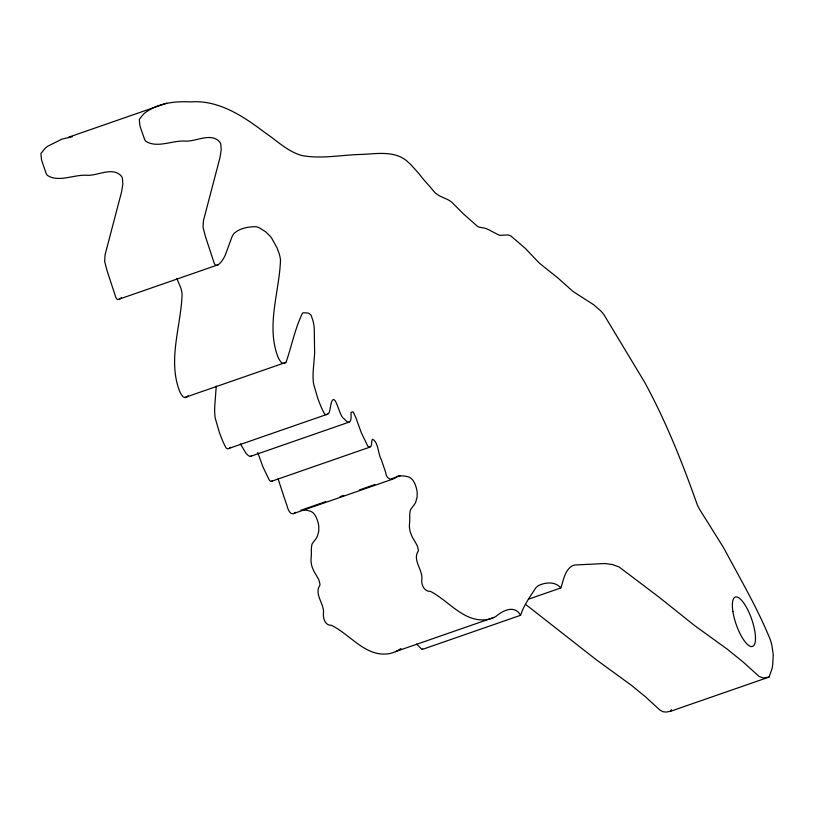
<?xml version="1.0" encoding="UTF-8"?>
<svg xmlns="http://www.w3.org/2000/svg" width="814" height="814" viewBox="0 0 814 814"><rect width="100%" height="100%" fill="white"/><g stroke="black" fill="none" stroke-linecap="round" stroke-linejoin="round"><path stroke-width="1.22" d="M216.27 386.08L215.069 401.933A185.012 57.906 70.8 0 0 214.815 405.555L214.682 408.709A69.546 21.764 70.8 0 0 214.652 411.619L214.957 416.188A14.337 4.487 70.8 0 0 215.435 418.874L219.261 432.061A30.942 9.687 70.8 0 0 220.329 435.032L222.273 439.926A97.181 30.413 70.8 0 0 223.362 442.511L225.682 447.262A5.149 1.608 70.8 0 0 226.424 448.209L227.635 448.84L229.049 448.443A50.519 15.812 70.8 0 0 229.66 448.026L230.454 447.222M560.805 587.952C563.532 580.474 564.59 570.614 571.927 566.015A115.842 36.254 70.8 0 1 575.193 564.977L604.924 563.532L612.464 564.55L619.108 566.982L658.841 597.008L694.444 625.437L727.716 649.511L743.528 662.372L759.218 676.536L763.308 677.94L769.088 677.065L771.957 668.915A65.507 20.503 70.8 0 0 772.72 664.468L773.259 654.68L771.977 645.858A29.528 9.239 70.8 0 0 770.461 640.058C757.875 608.994 740.791 579.873 725.009 550.305A79.518 24.888 70.8 0 0 722.618 546.153L699.643 509.422A25.763 8.059 70.8 0 1 697.293 504.802C682.763 463.746 666.686 423.158 645.99 384.747A30.332 9.493 70.8 0 0 644.454 381.919L604.11 314.957A41.494 12.993 70.8 0 0 601.159 311.274L593.64 304.69L572.822 291.341L558.119 278.134L540.628 264.174A95.167 29.792 70.8 0 1 537.718 261.457L525.172 248.25L510.754 235.857L508.17 234.961L499.562 235.338L491.931 231.471A137.698 43.101 70.8 0 0 489.214 229.975A140.252 43.895 70.8 0 0 486.68 228.846L485.175 228.317A84.554 26.465 70.8 0 0 483.323 227.889L479.507 227.238A62.475 19.556 70.8 0 1 477.543 226.384L463.481 213.94L451.739 202.177A80.545 25.203 70.8 0 0 447.435 199.461L439.641 195.981L435.571 193.193A26.943 8.435 70.8 0 1 434.269 191.88L430.677 187.566A96.835 30.311 70.8 0 0 428.897 185.511L424.725 180.84A87.658 27.442 70.8 0 1 422.792 178.541L420.014 175.051A95.574 29.915 70.8 0 0 418.477 173.168L411.06 164.835A55.617 17.409 70.8 0 0 408.73 162.729C396.123 149.929 376.943 153.877 360.836 154.436C341.31 154.925 321.54 159.147 302.116 155.596C287.739 151.74 277.004 140.669 264.926 132.611C243.345 116.26 218.701 99.674 190.293 101.903C174.827 101.068 158.842 103.063 145.899 112.179A183.923 57.57 70.8 0 0 143.488 114.194L139.306 119.312L139.815 125.122A15.588 4.874 70.8 0 0 140.405 127.208A14.764 4.619 70.8 0 0 140.771 128.358L144.597 139.408A4.752 1.486 70.8 0 0 145.502 141.005C156.583 148.728 172.436 140.252 184.941 141.087C196.011 141.941 211.223 131.858 219.933 142.216A2.859 0.895 70.8 0 1 220.838 144.454L221.205 149.868L219.983 157.631L203.48 220.482L203.012 227.126L205.27 235.958A57.224 17.908 70.8 0 0 206.308 239.204L214.367 263.695L215.863 265.445L218.101 264.784A90.608 28.358 70.8 0 0 219.2 263.96L220.828 262.301A159.402 49.888 70.8 0 0 224.125 257.387A139.235 43.58 70.8 0 0 225.509 254.487L232.163 236.386A85.694 26.821 70.8 0 1 234.167 233.384C239.733 228.134 248.28 226.811 255.647 226.689A86.294 27.004 70.8 0 1 259.839 228.093L265.69 231.837L270.35 236.386A17.287 5.413 70.8 0 1 271.978 238.726L277.147 248.046L279.355 254.233A16.138 5.047 70.8 0 1 280.067 257.295A14.815 4.64 70.8 0 1 280.494 260.093C279.365 292.175 265.863 325.814 278.093 357.305A13.95 4.365 70.8 0 0 279.456 359.941L281.4 362.627L282.855 363.319A49.074 15.364 70.8 0 0 283.791 363.329L285.144 362.922A27.778 8.689 70.8 0 0 286.121 362.067C291.697 346.011 294.953 328.663 302.442 313.268A19.414 6.074 70.8 0 1 303.795 312.759L307.519 313.034A21.398 6.695 70.8 0 1 308.638 313.207L310.714 314.774A3.297 1.028 70.8 0 1 311.335 315.852L312.8 320.156A19.587 6.136 70.8 0 1 313.543 323.189L313.685 323.941A16.066 5.026 70.8 0 1 314.245 328.246L314.631 353.388L313.451 367.765A185.012 57.906 70.8 0 0 313.197 371.388L313.054 374.542A69.546 21.764 70.8 0 0 313.034 377.452L313.329 382.02A14.337 4.487 70.8 0 0 313.807 384.707L317.643 397.893A30.942 9.687 70.8 0 0 318.712 400.875L320.655 405.759A97.181 30.413 70.8 0 0 321.744 408.343L324.053 413.095A5.149 1.608 70.8 0 0 324.806 414.041L326.017 414.672L327.432 414.275A50.519 15.812 70.8 0 0 328.042 413.868L328.948 412.881A14.835 4.64 70.8 0 0 329.324 412.077L329.701 410.663A83.639 26.18 70.8 0 0 330.209 408.252A53.673 16.799 70.8 0 0 330.342 407.346L331.359 402.554A62.363 19.516 70.8 0 1 332.285 400.478C336.141 394.77 339.499 417.348 344.129 418.711A20.106 6.288 70.8 0 0 345.96 420.726A21.011 6.573 70.8 0 0 346.744 421.387L347.771 422.008A14.052 4.396 70.8 0 0 348.931 422.181L349.664 421.805A19.414 6.074 70.8 0 0 350.722 420.055L351.109 417.857A11.457 3.582 70.8 0 0 351.099 416.28L351.027 412.464L352.798 411.782A3.276 1.028 70.8 0 1 353.469 412.525L355.759 417.44A26.547 8.313 70.8 0 1 357.153 421.265L361.396 432.916L367.684 445.919A6.39 2.004 70.8 0 0 368.569 446.825L370.156 447.079A13.502 4.223 70.8 0 0 370.767 446.51L371.082 445.919A17.613 5.515 70.8 0 0 371.51 444.454L371.754 441.524A10.918 3.419 70.8 0 1 371.906 440.578A12.607 3.948 70.8 0 1 372.558 439.214C378.561 442.185 377.94 454.253 381.512 460.124A125.315 39.225 70.8 0 1 382.438 462.922L384.778 469.79A66.127 20.696 70.8 0 1 385.602 472.13C386.202 479.548 392.317 481.359 397.263 476.404A91.768 28.724 70.8 0 1 399.328 475.875L403.581 475.946A252.482 79.019 70.8 0 1 406.949 476.526C412.484 477.238 414.937 483.078 416.28 487.79A11.854 3.704 70.8 0 1 416.849 490.16A11.009 3.449 70.8 0 1 417.195 492.358L417.094 497.252L415.771 501.963A68.295 21.378 70.8 0 1 414.204 504.782A62.77 19.648 70.8 0 1 413.481 505.657L410.592 509.564A31.97 10.002 70.8 0 0 409.961 512.271L409.869 512.983A26.516 8.303 70.8 0 0 409.737 515.048L409.778 518.162A28.856 9.025 70.8 0 1 409.757 519.81L409.391 526.027A15.364 4.813 70.8 0 0 409.483 527.716L409.971 530.86A6.95 2.177 70.8 0 0 410.49 532.743L411.65 535.693A14.469 4.528 70.8 0 0 413.899 539.835A13.187 4.131 70.8 0 0 414.468 540.659L417.165 545.573A8.883 2.778 70.8 0 1 417.816 547.659L418.223 549.531A5.332 1.669 70.8 0 1 418.335 550.986C411.996 560.144 423.27 569.881 421.794 579.782C421.214 585.134 424.44 591.778 430.514 591.402C449.043 600.986 464.316 623.148 487.413 619.515A308.18 96.459 70.8 0 0 495.797 616.513C503.011 610.327 514.59 604.639 520.594 615.282C523.667 605.484 530.077 596.652 535.724 587.983A96.927 30.342 70.8 0 1 538.695 585.449C545.685 582.193 555.382 581.338 560.805 587.952L528.408 599.206M526.098 604.771L596.072 659.594L631.806 685.602L645.156 696.54L659.808 709.961L662.83 711.701L666.127 712.087L670.716 711.233L671.377 709.645M422.72 648.931L421.866 649.307L416.565 644.057M188.044 395.797L187.739 396.235A27.778 8.689 70.8 0 1 186.762 397.09L185.409 397.486A49.074 15.364 70.8 0 1 184.473 397.486L183.018 396.794L181.074 394.108A13.95 4.365 70.8 0 1 179.711 391.473C167.44 359.981 181.003 326.343 182.112 294.251A14.815 4.64 70.8 0 0 181.685 291.453A16.138 5.047 70.8 0 0 180.973 288.4L176.892 278.592M121.612 297.385L120.828 298.117A90.608 28.358 70.8 0 1 119.729 298.952L117.481 299.613L115.985 297.863L107.926 273.372A57.224 17.908 70.8 0 1 106.899 270.116L104.63 261.294L105.108 254.65L121.601 191.799L122.833 184.035L122.456 178.622A2.859 0.895 70.8 0 0 121.561 176.384C112.841 166.015 97.588 176.211 86.559 175.254C74.054 174.42 58.201 182.885 47.12 175.173A4.752 1.486 70.8 0 1 46.215 173.565L42.389 162.525A14.764 4.619 70.8 0 1 42.023 161.376A15.588 4.874 70.8 0 1 41.443 159.29L40.924 153.47L45.116 148.362A183.923 57.57 70.8 0 1 47.517 146.337L61.956 139.113L72.436 136.711M295.665 512.362C291.178 516.727 288.003 510.185 287.23 506.288A66.127 20.696 70.8 0 0 286.396 503.958L284.055 497.089A125.315 39.225 70.8 0 0 283.14 494.291L278.083 478.805M401.007 648.555L397.415 650.681A308.18 96.459 70.8 0 1 389.031 653.683C365.557 657.417 350.396 634.442 331.318 625.274C325.539 625.732 322.975 618.742 323.412 613.939C324.888 604.049 313.614 594.312 319.953 585.144A5.332 1.669 70.8 0 0 319.841 583.689L319.434 581.817A8.883 2.778 70.8 0 0 318.783 579.731L316.086 574.826A13.187 4.131 70.8 0 1 315.517 573.992A14.469 4.528 70.8 0 1 313.278 569.851L312.108 566.91A6.95 2.177 70.8 0 1 311.589 565.028L311.101 561.884A15.364 4.813 70.8 0 1 311.009 560.195L311.386 553.978A28.856 9.025 70.8 0 0 311.396 552.33L311.365 549.216A26.516 8.303 70.8 0 1 311.487 547.14L311.579 546.438A31.97 10.002 70.8 0 1 312.21 543.732L315.11 539.824A62.77 19.648 70.8 0 0 315.832 538.949A68.295 21.378 70.8 0 0 317.399 536.121L318.722 531.42L318.813 526.526A11.009 3.449 70.8 0 0 318.467 524.328A11.854 3.704 70.8 0 0 317.898 521.957C316.554 517.236 314.102 511.406 308.567 510.693A252.482 79.019 70.8 0 0 305.199 510.113L303.408 509.961M68.498 137.251L166.88 103.083M119.729 298.952L218.101 264.784M184.768 397.507L285.806 362.423M229.263 448.311L327.645 414.143M240.334 443.834L245.747 452.869A20.106 6.288 70.8 0 0 247.578 454.894A21.011 6.573 70.8 0 0 248.362 455.545L249.399 456.176A14.052 4.396 70.8 0 0 250.559 456.349L348.931 422.181M257.743 452.553A26.547 8.313 70.8 0 1 258.771 455.433L263.014 467.083L269.302 480.077A6.39 2.004 70.8 0 0 270.187 480.993L271.286 481.379L369.668 447.212M302.92 509.544L325.712 501.628M340.11 496.632L343.712 495.38M359.31 489.967L374.898 484.544M391.697 478.713L400.101 475.793M293.589 513.553L391.972 479.385M395.472 651.638L493.844 617.47M422.212 649.45L520.594 615.282M670.716 711.233L769.088 677.065M250.559 456.349L251.292 455.972A19.414 6.074 70.8 0 0 251.709 455.525M271.286 481.379L271.774 481.247A13.502 4.223 70.8 0 0 272.385 480.667M300.946 510.042L301.719 509.961M732.895 611.538A26.14 8.181 70.8 0 0 752.411 646.479A26.14 8.181 70.8 0 0 746.407 607.254A26.14 8.181 70.8 0 0 732.895 611.538"/></g></svg>
